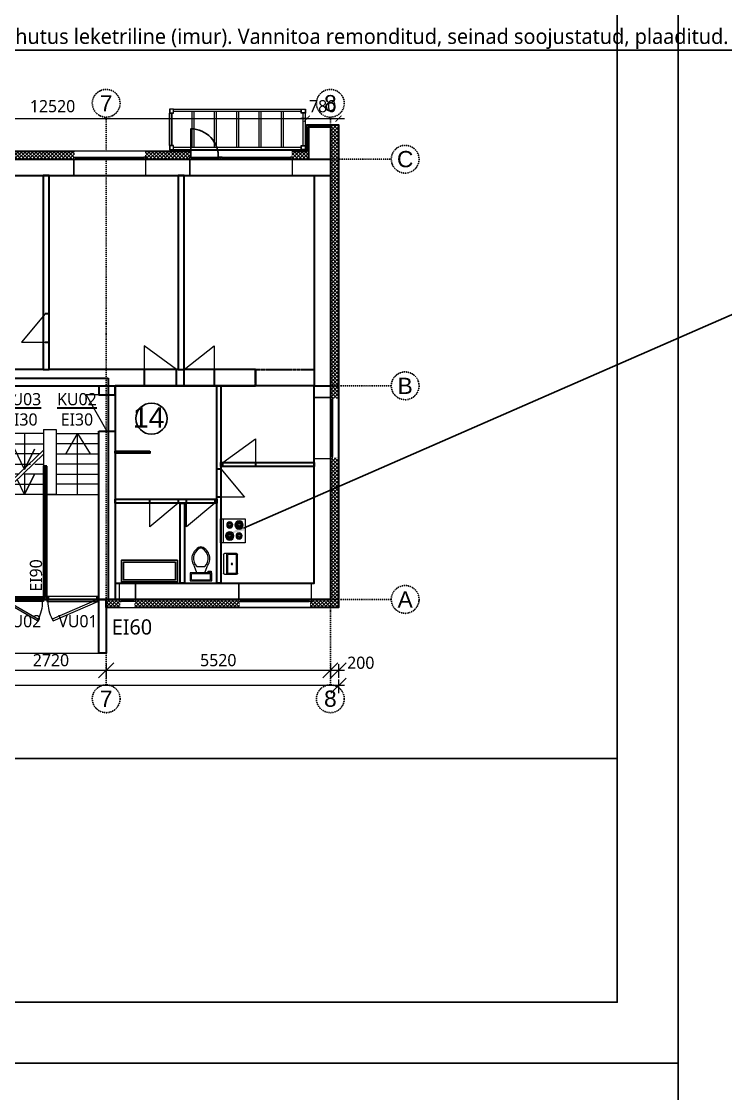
# Model space of a CAD drawing. Header units: millimetres. Extents: x 720925 to 840725318, y 793496 to 1061196.
# Drawn here: x 830753 to 848090, y 1015896 to 1042295 of the extents above; entities that cross this region are included whole.
import ezdxf
from ezdxf import colors
from ezdxf.entities.mleader import LeaderData, LeaderLine
from ezdxf.math import Vec2, Vec3

# ---------------------------------------------------------------- set-up
doc = ezdxf.new("R2010")
doc.units = ezdxf.units.MM
doc.header["$PDMODE"] = 2
doc.header["$PDSIZE"] = 5
for name, pattern in [('CENTER', [50.8, 31.75, -6.35, 6.35, -6.35]), ('DASHDOTX2', [50.8, 25.4, -12.7, 0, -12.7]), ('DASHED', [19.05, 12.7, -6.35])]:
    doc.linetypes.add(name, pattern=pattern)
for name, color, linetype, lineweight in [('!ESP_Avatäited plaanil', 7, 'Continuous', 5), ('!ESP_EI60 tuletõkkesektsioon', 1, 'DASHED', 30), ('!ESP_EI90 tuletõkkesektsiooon', 6, 'DASHED', 30), ('!ESP_Fassaad', 7, 'Continuous', 9), ('!ESP_Konstruktsioon lõikes', 7, 'Continuous', 30), ('!ESP_Mineraalvill', 1, 'Continuous', 9), ('!ESP_Mõõt', 252, 'Continuous', 5), ('AVATÄITED PLAANIDEL', 30, 'Continuous', 9), ('Katus', 36, 'Continuous', 5), ('Sisustus', 252, 'Continuous', 0)]:
    doc.layers.add(name, color=color, linetype=linetype, lineweight=lineweight)
doc.layers.add('!ESP_no_print', color=252, linetype='Continuous', plot=False)
for name, color, linetype in [('!ESP_Santehnikajamööbel', 252, 'Continuous'), ('!ESP_Tekst', 7, 'Continuous'), ('!ESP_Teljed', 30, 'DASHDOTX2'), ('Sein', 7, 'Continuous')]:
    doc.layers.add(name, color=color, linetype=linetype)
doc.styles.add('Annotative', font='malgunsl.ttf', dxfattribs={"height": 2})
doc.styles.add('Arial', font='arial.ttf')
doc.styles.get("Standard").update_dxf_attribs({"font": 'arial.ttf', "height": 2})
doc.dimstyles.new('Annotative', dxfattribs={"dimtxt": 2, "dimasz": 2.5, "dimexe": 1.25, "dimexo": 0.625, "dimtad": 1, "dimdec": 0, "dimrnd": 5, "dimtxsty": 'Annotative', "dimblk": 'OBLIQUE', "dimcen": 0, "dimdle": 1, "dimadec": 0, "dimazin": 0, "dimtfac": 1, "dimtdec": 0, "dimtmove": 0, "dimatfit": 3, "dimfxl": 1, "dimfxlon": 1, "dimarcsym": 1})
doc.dimstyles.new('ESP', dxfattribs={"dimtxt": 2.5, "dimasz": 1, "dimexe": 0.18, "dimexo": 0.0625, "dimgap": 1, "dimtad": 1, "dimdec": 0, "dimzin": 0, "dimdsep": 46, "dimtxsty": 'Annotative', "dimblk": 'ARCHTICK', "dimcen": -2.5, "dimse1": 1, "dimse2": 1, "dimclrd": 256, "dimclre": 135, "dimclrt": 256, "dimadec": 0, "dimazin": 0, "dimtfac": 1, "dimtdec": 0, "dimtix": 1, "dimtmove": 0, "dimatfit": 3, "dimldrblk": 'mootjoon', "dimfxl": 3, "dimfxlon": 1, "dimtfillclr": 2, "dimtolj": 1, "dimtzin": 0, "dimlwd": -1, "dimlwe": 15, "dimarcsym": 1})

# ---------------------------------------------------------------- blocks, each defined once
blk = doc.blocks.new('_Oblique')
at = {"color": 0, "linetype": 'ByBlock', "lineweight": -2}
blk.add_line((-0.5, -0.5), (0.5, 0.5), dxfattribs=at)
blk = doc.blocks.new('*D131')
at = {"layer": '!ESP_Mõõt', "color": 0, "lineweight": -2, "transparency": 16777216}
for p, q in [((31610, -12585), (34630, -12585)), ((31760, -12435), (31760, -12773)), ((34480, -12435), (34480, -12773))]:
    blk.add_line(p, q, dxfattribs=at)
at = {"layer": 'Defpoints', "color": 0, "lineweight": 0, "transparency": 16777216}
for p in [(31760, -11878), (34480, -11787), (34480, -12585)]:
    blk.add_point(p, dxfattribs=at)
at = {"layer": '!ESP_Mõõt', "color": 0, "lineweight": -2, "transparency": 16777216, "xscale": 375, "yscale": 375, "zscale": 375, "rotation": 180}
blk.add_blockref('_Oblique', (31760, -12585), dxfattribs=at)
at = {"layer": '!ESP_Mõõt', "color": 0, "lineweight": -2, "transparency": 16777216, "xscale": 375, "yscale": 375, "zscale": 375}
blk.add_blockref('_Oblique', (34480, -12585), dxfattribs=at)
at = {"layer": '!ESP_Mõõt', "color": 0, "lineweight": 0, "transparency": 16777216, "insert": (33120, -12336), "char_height": 300, "attachment_point": 5, "style": 'Annotative'}
blk.add_mtext('2720', dxfattribs=at)
blk = doc.blocks.new('*D132')
at = {"layer": '!ESP_Mõõt', "color": 0, "lineweight": -2, "transparency": 16777216}
for p, q in [((34330, -12585), (40150, -12585)), ((34480, -12435), (34480, -12773)), ((40000, -12435), (40000, -12773))]:
    blk.add_line(p, q, dxfattribs=at)
at = {"layer": 'Defpoints', "color": 0, "lineweight": 0, "transparency": 16777216}
for p in [(34480, -11787), (40000, -12023), (40000, -12585)]:
    blk.add_point(p, dxfattribs=at)
at = {"layer": '!ESP_Mõõt', "color": 0, "lineweight": -2, "transparency": 16777216, "xscale": 375, "yscale": 375, "zscale": 375, "rotation": 180}
blk.add_blockref('_Oblique', (34480, -12585), dxfattribs=at)
at = {"layer": '!ESP_Mõõt', "color": 0, "lineweight": -2, "transparency": 16777216, "xscale": 375, "yscale": 375, "zscale": 375}
blk.add_blockref('_Oblique', (40000, -12585), dxfattribs=at)
at = {"layer": '!ESP_Mõõt', "color": 0, "lineweight": 0, "transparency": 16777216, "insert": (37240, -12336), "char_height": 300, "attachment_point": 5, "style": 'Annotative'}
blk.add_mtext('5520', dxfattribs=at)
blk = doc.blocks.new('*D138')
at = {"layer": '!ESP_Mõõt', "color": 0, "lineweight": -2, "transparency": 16777216}
for p, q in [((-200, -12812), (-200, -13150)), ((40200, -12812), (40200, -13150)), ((40350, -12962), (-350, -12962))]:
    blk.add_line(p, q, dxfattribs=at)
at = {"layer": 'Defpoints', "color": 0, "lineweight": 0, "transparency": 16777216}
for p in [(-200, -11040), (40200, -11040), (-200, -12962)]:
    blk.add_point(p, dxfattribs=at)
at = {"layer": '!ESP_Mõõt', "color": 0, "lineweight": -2, "transparency": 16777216, "xscale": 375, "yscale": 375, "zscale": 375, "rotation": 180}
blk.add_blockref('_Oblique', (-200, -12962), dxfattribs=at)
at = {"layer": '!ESP_Mõõt', "color": 0, "lineweight": -2, "transparency": 16777216, "xscale": 375, "yscale": 375, "zscale": 375}
blk.add_blockref('_Oblique', (40200, -12962), dxfattribs=at)
at = {"layer": '!ESP_Mõõt', "color": 0, "lineweight": 0, "transparency": 16777216, "insert": (20000, -12713), "char_height": 300, "attachment_point": 5, "style": 'Annotative'}
blk.add_mtext('40400', dxfattribs=at)
blk = doc.blocks.new('*D140')
at = {"layer": '!ESP_Mõõt', "color": 0, "lineweight": -2, "transparency": 16777216}
for p, q in [((39850, -12585), (40350, -12585)), ((40000, -12435), (40000, -12773)), ((40200, -12435), (40200, -12773))]:
    blk.add_line(p, q, dxfattribs=at)
at = {"layer": 'Defpoints', "color": 0, "lineweight": 0, "transparency": 16777216}
for p in [(40200, -11040), (40000, -12023), (40200, -12585)]:
    blk.add_point(p, dxfattribs=at)
at = {"layer": '!ESP_Mõõt', "color": 0, "lineweight": -2, "transparency": 16777216, "xscale": 375, "yscale": 375, "zscale": 375, "rotation": 180}
blk.add_blockref('_Oblique', (40000, -12585), dxfattribs=at)
at = {"layer": '!ESP_Mõõt', "color": 0, "lineweight": -2, "transparency": 16777216, "xscale": 375, "yscale": 375, "zscale": 375}
blk.add_blockref('_Oblique', (40200, -12585), dxfattribs=at)
at = {"layer": '!ESP_Mõõt', "color": 0, "lineweight": 0, "transparency": 16777216, "insert": (40749, -12400), "char_height": 300, "attachment_point": 5, "style": 'Annotative'}
blk.add_mtext('200', dxfattribs=at)
blk = doc.blocks.new('A$Cda3fadbc')
at = {"layer": 'AVATÄITED PLAANIDEL'}
h = blk.add_hatch(dxfattribs=at)
h.set_pattern_fill('ANSI38', color=256, scale=50, angle=90)
h.set_pattern_definition([(135, (-325662.964, -884582.657), (-4.419417382, -4.419417382), []), (225, (-325662.964, -884582.657), (-4.419417382, -13.258252147), [15.625, -9.375])])
h.paths.add_polyline_path([(50, 0), (50, -70), (25, -70), (25, -120), (0, -120), (0, 0)])
h = blk.add_hatch(dxfattribs=at)
h.set_pattern_fill('ANSI38', color=256, scale=50, angle=90)
h.set_pattern_definition([(135, (-326162.964, -884582.657), (-4.419417382, -4.419417382), []), (225, (-326162.964, -884582.657), (-4.419417382, -13.258252147), [15.625, -9.375])])
h.paths.add_polyline_path([(950, 0), (950, -70), (975, -70), (975, -120), (1000, -120), (1000, 0)])
for points in [[(0, 0), (0, -120), (25, -120), (25, -70), (50, -70), (50, 0)], [(1000, 0), (1000, -120), (975, -120), (975, -70), (950, -70), (950, 0)], [(848, -595), (25, -120), (50, -77), (873, -552)]]:
    blk.add_lwpolyline(points, close=True, dxfattribs=at)
blk.add_lwpolyline([(25, -120), (0, -120), (0, 0), (1000, 0), (1000, -120), (125, -120)], dxfattribs=at)
blk.add_arc((1, -117), 974, 333.5082, 359.8127, dxfattribs=at)
blk = doc.blocks.new('A$C03a3b800')
at = {"layer": 'AVATÄITED PLAANIDEL'}
h = blk.add_hatch(dxfattribs=at)
h.set_pattern_fill('ANSI38', color=256, scale=50, angle=90)
h.set_pattern_definition([(135, (442933.799, 143539.7076), (-4.41941738, -4.41941738), []), (225, (442933.799, 143539.7076), (-4.41941738, -13.25825215), [15.625, -9.375])])
h.paths.add_polyline_path([(-1230, 0), (-1230, -70), (-1255, -70), (-1255, -120), (-1280, -120), (-1280, 0)])
h = blk.add_hatch(dxfattribs=at)
h.set_pattern_fill('ANSI38', color=256, scale=50, angle=90)
h.set_pattern_definition([(135, (443313.799, 143539.7076), (-4.41941738, -4.41941738), []), (225, (443313.799, 143539.7076), (-4.41941738, -13.25825215), [15.625, -9.375])])
h.paths.add_polyline_path([(-50, 0), (-50, -70), (-25, -70), (-25, -120), (0, -120), (0, 0)])
for points in [[(-1280, 0), (-1280, -120), (-1255, -120), (-1255, -70), (-1230, -70), (-1230, 0)], [(0, 0), (0, -120), (-25, -120), (-25, -70), (-50, -70), (-50, 0)], [(-1128, -595), (-25, -120), (-50, -77), (-1153, -552)]]:
    blk.add_lwpolyline(points, close=True, dxfattribs=at)
blk.add_lwpolyline([(-25, -120), (0, -120), (0, 0), (-1280, 0), (-1280, -120), (-25, -120)], dxfattribs=at)
blk.add_arc((-281, -117), 974, 180.1873, 206.4918, dxfattribs=at)
blk = doc.blocks.new('A$C05623e7b')
at = {"layer": '!ESP_Avatäited plaanil'}
for points in [[(-1380, -620), (-870, -620), (-1380, -1520)], [(1380, -620), (870, -620), (1380, -1520)]]:
    blk.add_lwpolyline(points, dxfattribs=at)
at = {"layer": '!ESP_EI90 tuletõkkesektsiooon'}
for points in [[(-190, -5610), (-140, -5610), (-140, -2381)], [(-190, -5610), (-1390, -5610)]]:
    blk.add_lwpolyline(points, dxfattribs=at)
at = {"layer": '!ESP_Konstruktsioon lõikes'}
for points in [[(-1580, -400), (-1580, -400), (-1580, -620), (-1180, -620), (-1180, -400), (1180, -400), (1180, -620), (1580, -620), (1580, -400)], [(-1180, -5660), (-1180, -6985), (-1360, -6985), (-1360, -5660)], [(1360, -5660), (1360, -6985), (1180, -6985), (1180, -5660)]]:
    blk.add_lwpolyline(points, dxfattribs=at)
for points in [[(-1580, -1520), (-1180, -1520), (-1180, -5660), (-1580, -5660)], [(1180, -1520), (1580, -1520), (1580, -5660), (1180, -5660)], [(-100, -2381), (-180, -2381), (-180, -5660), (-100, -5660)]]:
    blk.add_lwpolyline(points, close=True, dxfattribs=at)
blk.add_line((-180, -3075), (130, -3075))
at = {"lineweight": 0}
for points in [[(-180, -1575), (-1180, -1575), (-1180, -1825), (-180, -1825)], [(-655, -1575), (-655, -2461), (-401, -1961), (-655, -2461), (-887, -1961)], [(-180, -1475), (-180, -3075)], [(-180, -1475), (130, -1475)], [(130, -1475), (130, -3075)], [(130, -1575), (1180, -1575)], [(655, -3075), (655, -1575), (369, -2075), (655, -1575), (969, -2075)], [(130, -2075), (1180, -2075), (1180, -1825), (130, -1825)], [(-1180, -2939), (-180, -1984)], [(-280, -2075), (-1180, -2075), (-1180, -2325), (-505, -2325)], [(-1180, -3039), (-180, -2084)], [(-395, -2325), (-180, -2325)], [(130, -2575), (1180, -2575), (1180, -2325), (130, -2325)], [(-780, -2575), (-1180, -2575)], [(-401, -2575), (-655, -3075), (-823, -2714)], [(-180, -2575), (-670, -2575)], [(-655, -2561), (-655, -3075), (-401, -2575)], [(-945, -2825), (-180, -2825)], [(130, -3075), (1180, -3075), (1180, -2825), (130, -2825)], [(-780, -3075), (-1180, -3075)], [(-180, -3075), (-780, -3075)], [(-1180, -5660), (-1360, -5660), (-1360, -6985), (1360, -6985), (1360, -5660), (1180, -5660)]]:
    blk.add_lwpolyline(points, dxfattribs=at)
at = {"layer": 'Katus'}
blk.add_lwpolyline([(-1360, -6985), (-1180, -6985)], dxfattribs=at)
at = {"lineweight": 0}
for name, p in [('A$Cda3fadbc', (-1180, -5590)), ('A$C03a3b800', (1180, -5590))]:
    blk.add_blockref(name, p, dxfattribs=at)
at = {"layer": '!ESP_EI60 tuletõkkesektsioon', "char_height": 300, "width": 644.01, "attachment_point": 1, "style": 'Annotative'}
for s, insert in [('\\pxqc;{\\LKU03\\P}EI30', (-1049, -578)), ('\\pxqc;{\\LKU02\\P}EI30', (318, -578))]:
    blk.add_mtext(s, dxfattribs=dict(at, insert=insert))
at = {"layer": '!ESP_Tekst', "color": 6, "insert": (-367, -5069), "char_height": 300, "width": 1403.37, "attachment_point": 5, "rotation": 90, "style": 'Annotative'}
blk.add_mtext('\\pxqc;EI90', dxfattribs=at)
at = {"layer": '!ESP_Tekst', "char_height": 300, "width": 1403.37, "attachment_point": 5, "style": 'Annotative'}
for s, insert in [('VU02', (-722, -6196)), ('\\pxqc;VU01', (665, -6196))]:
    blk.add_mtext(s, dxfattribs=dict(at, insert=insert))
blk = doc.blocks.new('Toilet - top')
at = {"layer": '!ESP_Santehnikajamööbel', "lineweight": 0}
for p, q in [((-10, -8.5), (-8, -8.5)), ((-10, -9.5), (-10, -8.5)), ((-7, -9.5), (-10, -9.5)), ((-8, -8.5), (-8, -8)), ((-7, -8), (-7, -9.5)), ((-4, -8), (-6, -14)), ((4, -8), (6, -14)), ((9.5, -6), (9.5, -2)), ((4, -14), (-4, -14))]:
    blk.add_line(p, q, dxfattribs=at)
blk.add_lwpolyline([(10.5, -8), (10.5, 0), (-10.5, 0), (-10.5, -8)], close=True, dxfattribs=at)
for points in [[(-9.5, -2), (-9.5, -6)], [(8.5, -1), (-8.5, -1)], [(-8.5, -7), (8.5, -7)]]:
    blk.add_lwpolyline(points, dxfattribs=at)
for centre, radius, start, end in [((-8.6, -1.9), 0.884, 81.8699, 188.1301), ((-8.6, -6.1), 0.884, 171.8699, 278.1301), ((8.6, -1.9), 0.884, 351.8699, 98.1301), ((8.6, -6.1), 0.884, 261.8699, 8.1301), ((3.5, -21.6), 12.2, 141.4691, 247.9714), ((4.2, -21.8), 11.3, 136.3677, 238.9468), ((-3.5, -21.6), 12.2, 292.0284, 38.5307), ((-4.2, -21.8), 11.3, 301.053, 43.6321), ((0, -27.9), 4, 245.7318, 294.2682), ((0, -29), 4, 254.8605, 285.1395)]:
    blk.add_arc(centre, radius, start, end, dxfattribs=at)
blk = doc.blocks.new('A$Cc606a28b')
for points in [[(-1382, 535), (0, 535), (0, 0), (-1382, 0)], [(-1332, 485), (-50, 485), (-50, 50), (-1332, 50)]]:
    blk.add_lwpolyline(points, close=True)
blk = doc.blocks.new('Sink-single - 30 in top')
at = {"layer": '!ESP_Santehnikajamööbel', "lineweight": 0}
blk.add_line((-15, -3.999996), (15, -3.999996), dxfattribs=at)
for points in [[(-13.5, 0), (13.5, 0)], [(-15, -18.499996), (-15, -1.5)], [(-13.5, -17.499996), (-13.5, -6.499996)], [(-12.5, -5.499996), (12.5, -5.499996)], [(13.5, -6.499996), (13.5, -17.499996)], [(15, -1.5), (15, -18.499996)], [(13.5, -19.999996), (-13.5, -19.999996)], [(12.5, -18.499996), (-12.5, -18.499996)]]:
    blk.add_lwpolyline(points, dxfattribs=at)
for radius in [1, 0.5]:
    blk.add_circle((0, -11.999996), radius, dxfattribs=at)
for centre, radius, start, end in [((-13.5, -1.5), 1.5, 90, 180), ((-12.5, -6.499996), 1, 90, 180), ((12.5, -6.499996), 1, 0, 90), ((13.5, -1.5), 1.5, 0, 90), ((-13.5, -18.499996), 1.5, 180, 270), ((-12.5, -17.499996), 1, 180, 270), ((12.5, -17.499996), 1, 270, 0), ((13.5, -18.499996), 1.5, 270, 0)]:
    blk.add_arc(centre, radius, start, end, dxfattribs=at)
blk = doc.blocks.new('plt')
at = {"lineweight": 0}
blk.add_line((-89740, 177104), (-89740, 177695), dxfattribs=at)
blk.add_lwpolyline([(-90273, 177104), (-89663, 177104), (-89663, 177695), (-90273, 177695)], close=True, dxfattribs=at)
for centre, radius in [((-90121, 177543), 102), ((-90121, 177543), 76.2), ((-90121, 177543), 50.8), ((-90121, 177543), 25.4), ((-89892, 177543), 76.2), ((-89892, 177543), 50.8), ((-89892, 177543), 25.4), ((-90121, 177273), 76.2), ((-90121, 177273), 50.8), ((-90121, 177273), 25.4), ((-89892, 177273), 102), ((-89892, 177273), 76.2), ((-89892, 177273), 50.8), ((-89892, 177273), 25.4)]:
    blk.add_circle(centre, radius, dxfattribs=at)
blk = doc.blocks.new('A$Cb20d89c2')
at = {"lineweight": 0}
blk.add_blockref('A$Cc606a28b', (-89, 84), dxfattribs=at)
at = {"layer": 'Sisustus'}
blk.add_blockref('plt', (87133, -176055), dxfattribs=at)
for name, p, xscale, yscale, zscale, rotation in [('Toilet - top', (-2046, 109), -25.39999999999418, 25.39999999999418, 25.4, 180), ('Sink-single - 30 in top', (-2606, 530), 17.14500000000407, 17.14500000000407, 17.14500000000407, 270)]:
    blk.add_blockref(name, p, dxfattribs=dict(at, xscale=xscale, yscale=yscale, zscale=zscale, rotation=rotation))
blk = doc.blocks.new('A$C7043d8c8')
at = {"layer": '!ESP_Avatäited plaanil'}
blk.add_lwpolyline([(0, 0), (-800, 583), (-800, -28)], dxfattribs=at)
at = {"layer": '!ESP_Konstruktsioon lõikes'}
blk.add_lwpolyline([(-800, 0), (-800, -400), (0, -400), (0, 0)], dxfattribs=at)
blk = doc.blocks.new('A$Cef77760f')
at = {"layer": '!ESP_Teljed'}
for points in [[(-5520, -2104), (-5520, 11875)], [(0, -2104), (0, 11875)], [(-41867, 10840), (1500, 10840)], [(1500, 5260), (-41867, 5260)], [(1500, 0), (-41867, 0)]]:
    blk.add_lwpolyline(points, dxfattribs=at)
for centre in [(-5520, 12217), (0, 12217), (1842, 10840), (1842, 5260), (1842, 0), (-5520, -2446), (0, -2446)]:
    blk.add_circle(centre, 342, dxfattribs=at)
at = {"layer": '!ESP_Teljed', "char_height": 400, "width": 684.66, "attachment_point": 5, "style": 'Arial'}
for s, insert in [('7', (-5520, 12217)), ('8', (0, 12217)), ('C', (1842, 10840)), ('B', (1842, 5260)), ('A', (1842, 0)), ('7', (-5520, -2446)), ('8', (0, -2446))]:
    blk.add_mtext(s, dxfattribs=dict(at, insert=insert))
blk = doc.blocks.new('A$C3a8d00b1')
blk.add_wipeout([(0, -320), (400, -320), (400, -370), (375, -370), (375, -520), (25, -520), (25, -370), (0, -370)])
at = {"layer": '!ESP_Avatäited plaanil'}
for points in [[(0, 80), (0, -320), (0, -370), (50, -370), (50, -320), (0, -320), (400, -320), (400, 80), (400, -320), (400, -370), (350, -370), (350, -320), (350, -370), (50, -370), (50, -345), (350, -345)], [(25, -520), (375, -520)]]:
    blk.add_lwpolyline(points, dxfattribs=at)
blk = doc.blocks.new('A$Cbc4ac388')
blk.add_wipeout([(-200, -750), (-200, 750), (-150, 750), (-150, 725), (0, 725), (0, -725), (-150, -725), (-150, -750)])
at = {"layer": '!ESP_Avatäited plaanil'}
for points in [[(-600, -750), (-200, -750), (-150, -750), (-150, -700), (-200, -700), (-200, -750), (-200, 750), (-600, 750), (-200, 750), (-150, 750), (-150, 700), (-200, 700), (-150, 700), (-150, -700), (-175, -700), (-175, 700)], [(0, -725), (0, 725)]]:
    blk.add_lwpolyline(points, dxfattribs=at)
blk = doc.blocks.new('A$C101496a2')
blk.add_wipeout([(-1780, -320), (0, -320), (0, -370), (-25, -370), (-25, -520), (-1755, -520), (-1755, -370), (-1780, -370)])
at = {"layer": '!ESP_Avatäited plaanil'}
for points in [[(-1780, 80), (-1780, -320), (-1780, -370), (-1730, -370), (-1730, -320), (-1780, -320), (0, -320), (0, 80), (0, -320), (0, -370), (-50, -370), (-50, -320), (-50, -370), (-1730, -370), (-1730, -345), (-50, -345)], [(-1755, -520), (-25, -520)]]:
    blk.add_lwpolyline(points, dxfattribs=at)
blk = doc.blocks.new('A$C79e321d3')
blk.add_wipeout([(2530, 0), (0, 0), (0, 50), (25, 50), (25, 200), (2505, 200), (2505, 50), (2530, 50)])
at = {"layer": '!ESP_Avatäited plaanil'}
for points in [[(2530, -400), (2530, 0), (2530, 50), (2480, 50), (2480, 0), (2530, 0), (0, 0), (0, -400), (0, 0), (0, 50), (50, 50), (50, 0), (50, 50), (2480, 50), (2480, 25), (800, 25)], [(700, 25), (50, 25)]]:
    blk.add_lwpolyline(points, dxfattribs=at)
blk.add_lwpolyline([(25, 50), (25, 750, -0.429169), (700, 25), (50, 25)], format="xyb")
for points in [[(700, 0), (750, 0), (750, 50), (700, 50)], [(750, 0), (800, 0), (800, 50), (750, 50)]]:
    blk.add_lwpolyline(points, close=True)
blk = doc.blocks.new('A$Cfe1c92e5')
at = {"lineweight": 0}
for name, p in [('A$C79e321d3', (36540, 0)), ('A$Cbc4ac388', (40200, -6620)), ('A$C3a8d00b1', (34800, -10520))]:
    blk.add_blockref(name, p, dxfattribs=at)
at = {"lineweight": 0, "rotation": 180}
blk.add_blockref('A$C101496a2', (33680, -320), dxfattribs=at)
at = {"lineweight": 0, "xscale": -1}
blk.add_blockref('A$C101496a2', (37745, -10520), dxfattribs=at)
blk = doc.blocks.new('_ArchTick')
at = {"color": 0, "linetype": 'ByBlock', "const_width": 0.15}
blk.add_lwpolyline([(-0.5, -0.5), (0.5, 0.5)], dxfattribs=at)
blk = doc.blocks.new('*D220')
at = {"layer": '!ESP_Mõõt', "linetype": 'Continuous', "transparency": 16777216}
blk.add_line((825259, 1039901), (837779, 1039901), dxfattribs=at)
at = {"layer": 'Defpoints', "color": 0, "lineweight": 0, "transparency": 16777216}
for p in [(837779, 1039901), (825259, 1039752), (837779, 1039752)]:
    blk.add_point(p, dxfattribs=at)
at = {"layer": '!ESP_Mõõt', "transparency": 16777216, "xscale": 150, "yscale": 150, "zscale": 150, "rotation": 180}
blk.add_blockref('_ArchTick', (825259, 1039901), dxfattribs=at)
at = {"layer": '!ESP_Mõõt', "transparency": 16777216, "xscale": 150, "yscale": 150, "zscale": 150}
blk.add_blockref('_ArchTick', (837779, 1039901), dxfattribs=at)
at = {"layer": '!ESP_Mõõt', "lineweight": 0, "transparency": 16777216, "insert": (831519, 1040207), "char_height": 300, "attachment_point": 5, "style": 'Annotative'}
blk.add_mtext('\\A1;12520', dxfattribs=at)
blk = doc.blocks.new('mootjoon')
for points in [[(-1, -1), (1, 1)], [(-1, 0), (1, 0)], [(0, -1), (0, 1)]]:
    blk.add_lwpolyline(points)
blk = doc.blocks.new('*D221')
at = {"layer": '!ESP_Mõõt', "linetype": 'Continuous', "transparency": 16777216}
for p, q in [((837779, 1039901), (837629, 1039901)), ((837779, 1039901), (838559, 1039901)), ((838559, 1039901), (838709, 1039901))]:
    blk.add_line(p, q, dxfattribs=at)
at = {"layer": 'Defpoints', "color": 0, "lineweight": 0, "transparency": 16777216}
for p in [(838559, 1039901), (837779, 1039752), (838559, 1039752)]:
    blk.add_point(p, dxfattribs=at)
at = {"layer": '!ESP_Mõõt', "transparency": 16777216, "xscale": 150, "yscale": 150, "zscale": 150}
blk.add_blockref('_ArchTick', (837779, 1039901), dxfattribs=at)
at = {"layer": '!ESP_Mõõt', "transparency": 16777216, "xscale": 150, "yscale": 150, "zscale": 150, "rotation": 180}
blk.add_blockref('_ArchTick', (838559, 1039901), dxfattribs=at)
at = {"layer": '!ESP_Mõõt', "lineweight": 0, "transparency": 16777216, "insert": (838169, 1040206), "char_height": 300, "attachment_point": 5, "style": 'Annotative'}
blk.add_mtext('\\A1;780', dxfattribs=at)
blk = doc.blocks.new('A$C9a407918')
at = {"layer": '!ESP_Fassaad', "color": 8}
for points in [[(-3345, -100), (-3245, -100), (-3245, 0), (-3345, 0)], [(-100, 0), (-3245, 0), (-3245, -60), (-100, -60)], [(0, -100), (-100, -100), (-100, 0), (0, 0)], [(-3285, -900), (-3345, -900), (-3345, -100), (-3285, -100)], [(-3340, -95), (-3250, -95), (-3250, -5), (-3340, -5)], [(-2750, -940), (-2810, -940), (-2810, -60), (-2750, -60)], [(-2200, -940), (-2260, -940), (-2260, -60), (-2200, -60)], [(-1650, -940), (-1710, -940), (-1710, -60), (-1650, -60)], [(-1100, -940), (-1160, -940), (-1160, -60), (-1100, -60)], [(-550, -940), (-610, -940), (-610, -60), (-550, -60)], [(-5, -95), (-95, -95), (-95, -5), (-5, -5)], [(-60, -100), (0, -100), (0, -900), (-60, -900)], [(-60, -900), (0, -900), (0, -100), (-60, -100)], [(-3345, -1000), (-3245, -1000), (-3245, -900), (-3345, -900)], [(-3340, -995), (-3250, -995), (-3250, -905), (-3340, -905)], [(-100, -940), (-3245, -940), (-3245, -1000), (-100, -1000)], [(0, -1000), (-100, -1000), (-100, -900), (0, -900)], [(-5, -995), (-95, -995), (-95, -905), (-5, -905)]]:
    blk.add_lwpolyline(points, close=True, dxfattribs=at)
blk = doc.blocks.new('A$C465a11ed')
at = {"layer": '!ESP_Avatäited plaanil'}
blk.add_lwpolyline([(0, 100), (-700, 683), (-700, 72)], dxfattribs=at)
at = {"layer": '!ESP_Konstruktsioon lõikes'}
blk.add_lwpolyline([(-700, 100), (-700, 0), (0, 0), (0, 100)], dxfattribs=at)
blk = doc.blocks.new('A$Cb56cea9a')
at = {"layer": '!ESP_Mõõt', "lineweight": 0}
for base, p1, p2, picture, middle in [((-200, -12962.2), (40200, -11040), (-200, -11040), '*D138', (20000, -12713.3)), ((34480.1, -12585.3), (31760.1, -11877.8), (34480.1, -11787.2), '*D131', (33120.1, -12336.3)), ((40000, -12585.3), (34480.1, -11787.2), (40000, -12022.7), '*D132', (37240, -12336.3))]:
    dim = blk.add_linear_dim(base=base, p1=p1, p2=p2, dimstyle='Annotative', dxfattribs=at)
    dim.commit()
    dim.dimension.update_dxf_attribs({"geometry": picture, "text_midpoint": middle})
dim = blk.add_linear_dim(base=(40200, -12585.3), p1=(40000, -12022.7), p2=(40200, -11040), dimstyle='Annotative', dxfattribs=at)
dim.commit()
dim.dimension.update_dxf_attribs({"geometry": '*D140', "text_midpoint": (40748.8, -12648.8), "dimtype": 128})

msp = doc.modelspace()

# ---------------------------------------------------------------- hatches: boundary and pattern name
at = {"layer": '!ESP_Mineraalvill'}
h = msp.add_hatch(dxfattribs=at)
h.set_pattern_fill('ANSI37', color=256, scale=20)
h.set_pattern_definition([(45, (703410.895, 1038986.05), (-44.90128, 44.90128), []), (135, (703410.895, 1038986.05), (-44.90128, -44.90128), [])])
h.paths.add_polyline_path([(838359, 1028062.4), (832839.1, 1028062.4), (832839.1, 1027862.4), (838559, 1027862.4), (838559, 1039102.4), (838559, 1039752.4), (837779, 1039752.4), (837779, 1039102.4), (825259, 1039102.4), (825259, 1039752.4), (824639, 1039752.4), (824639, 1039102.4), (812159, 1039102.4), (812159, 1039752.4), (811539, 1039752.4), (811539, 1039102.4), (798939, 1039102.4), (798939, 1039754.1), (798159, 1039754.1), (798159, 1027862.4), (803814, 1027862.4), (803814, 1028062.4), (798759, 1028062.4), (798359, 1028062.4), (798359, 1038902.4), (798359, 1039702.4), (798889, 1039702.4), (798889, 1038902.4), (801999, 1038902.4), (811589, 1038902.4), (811589, 1039702.4), (812109, 1039702.4), (812109, 1038902.4), (824689, 1038902.4), (824689, 1039702.4), (825209, 1039702.4), (825209, 1038902.4), (837829, 1038902.4), (837829, 1039702.4), (838359, 1039702.4), (838359, 1038902.4)])
h.paths.add_polyline_path([(816909, 1027862.4), (816909, 1028062.4), (806534, 1028062.4), (806534, 1027862.4)], flags=17)
h.paths.add_polyline_path([(830119.1, 1027862.4), (830119.1, 1028062.4), (819629, 1028062.4), (819629, 1027862.4)], flags=17)

# ---------------------------------------------------------------- linework, layer by layer
at = {"layer": '!ESP_Avatäited plaanil'}
for points in [[(831339, 1035098.8), (830756.1, 1034398.8), (831367.4, 1034398.8)], [(834759, 1033722.4), (835499, 1034305.3), (835499, 1033694)], [(835714, 1031432.4), (836514, 1032015.3), (836514, 1031404)], [(835664, 1031282.4), (836247, 1030582.4), (835635.6, 1030582.4)]]:
    msp.add_lwpolyline(points, dxfattribs=at)
at = {"layer": '!ESP_EI60 tuletõkkesektsioon', "linetype": 'CENTER', "lineweight": 30, "ltscale": 0.1}
msp.add_lwpolyline([(828569, 1038902.4), (828569, 1033514.9), (832884.8, 1033514.9), (832884.8, 1028062.4)], dxfattribs=at)
at = {"layer": '!ESP_Konstruktsioon lõikes'}
for p, q in [((836514, 1033722.4), (836514, 1033322.4)), ((837959, 1033722.4), (837959, 1033322.4))]:
    msp.add_line(p, q, dxfattribs=at)
for points in [[(803814, 1028062.4), (803814, 1027862.4), (798159, 1027862.4), (798159, 1039754.1), (798939, 1039754.1), (798939, 1039102.4), (811539, 1039102.4), (811539, 1039752.4), (812159, 1039752.4), (812159, 1039102.4), (824639, 1039102.4), (824639, 1039752.4), (825259, 1039752.4), (825259, 1039102.4), (837779, 1039102.4), (837779, 1039752.4), (838559, 1039752.4), (838559, 1039102.4), (838559, 1027862.4), (832839.1, 1027862.4), (832839.1, 1028062.4)], [(837829, 1038902.4), (837829, 1039702.4), (838359, 1039702.4), (838359, 1038902.4)], [(798759, 1038902.4), (838359, 1038902.4)], [(798759, 1038502.4), (838359, 1038502.4)], [(836514, 1033722.4), (834759, 1033722.4), (834759, 1038502.4), (837959, 1038502.4), (837959, 1033722.4)], [(831339, 1034398.8), (831439, 1034398.8), (831439, 1035098.8), (831339, 1035098.8)], [(835499, 1033722.4), (835499, 1033322.4), (834759, 1033322.4), (834759, 1033722.4)], [(826754, 1033322.4), (836514, 1033322.4)], [(837959, 1033322.4), (838359, 1033322.4)], [(836514, 1031432.4), (836514, 1031332.4), (835714, 1031332.4), (835714, 1031432.4)], [(835664, 1030582.4), (835564, 1030582.4), (835564, 1031282.4), (835664, 1031282.4)], [(798759, 1028062.4), (838359, 1028062.4)]]:
    msp.add_lwpolyline(points, dxfattribs=at)
for points in [[(798359, 1038902.4), (838359, 1038902.4), (838359, 1028062.4), (798359, 1028062.4)], [(828669, 1038502.4), (831289, 1038502.4), (831289, 1033722.4), (828669, 1033722.4)], [(831439, 1038502.4), (831289, 1038502.4), (831289, 1033722.4), (831439, 1033722.4)], [(831439, 1038502.4), (834609, 1038502.4), (834609, 1033722.4), (831439, 1033722.4)], [(834759, 1038502.4), (834609, 1038502.4), (834609, 1033722.4), (834759, 1033722.4)], [(837959, 1033322.4), (833059.1, 1033322.4), (833059.1, 1028462.4), (837959, 1028462.4)], [(835564, 1033322.4), (835664, 1033322.4), (835664, 1028462.4), (835564, 1028462.4)], [(833914, 1031713.7), (833914, 1031663.7), (833059.1, 1031663.7), (833059.1, 1031713.7)], [(837959, 1031432.4), (837959, 1031332.4), (835664, 1031332.4), (835664, 1031432.4)], [(835564, 1030532.4), (835564, 1030432.4), (833059.1, 1030432.4), (833059.1, 1030532.4)], [(834664, 1030432.4), (834764, 1030432.4), (834764, 1028462.4), (834664, 1028462.4)]]:
    msp.add_lwpolyline(points, close=True, dxfattribs=at)
at = {"layer": '!ESP_Konstruktsioon lõikes', "linetype": 'DASHED', "ltscale": 0.1}
msp.add_lwpolyline([(837959, 1033322.4), (836514, 1033322.4), (836514, 1033722.4), (837959, 1033722.4)], close=True, dxfattribs=at)
at = {"layer": '!ESP_no_print'}
for points in [[(783925, 1061196), (846925, 1061196), (846925, 1016646), (783925, 1016646)], [(786925, 1059696), (845425, 1059696), (845425, 1018146), (786925, 1018146)], [(818425, 1024146), (818425, 1018146), (845425, 1018146), (845425, 1024146)], [(783925, 1016646), (846925, 1016646), (846925, 972096), (783925, 972096)]]:
    msp.add_lwpolyline(points, close=True, dxfattribs=at)
at = {"layer": 'Sein'}
msp.add_circle((833954.3, 1032514.6), 383.9, dxfattribs=at)

# ---------------------------------------------------------------- block references
at = {"lineweight": 0}
for name, p in [('A$Cef77760f', (838359, 1028062.4)), ('A$C7043d8c8', (834574, 1033722.4)), ('A$C05623e7b', (831479.1, 1033722.4))]:
    msp.add_blockref(name, p, dxfattribs=at)
at = {"lineweight": 0, "xscale": -1, "rotation": 180}
for p in [(834614, 1030532.4), (835514, 1030532.4)]:
    msp.add_blockref('A$C465a11ed', p, dxfattribs=at)
at = {"lineweight": 0, "xscale": -1}
msp.add_blockref('A$Cb20d89c2', (833124.1, 1028408.6), dxfattribs=at)

# ---------------------------------------------------------------- texts
at = {"layer": '!ESP_EI60 tuletõkkesektsioon', "insert": (832974.8, 1027192.2), "char_height": 375, "width": 33016.31, "attachment_point": 7, "style": 'Annotative'}
msp.add_mtext('EI60', dxfattribs=at)
at = {"layer": 'Sein', "insert": (834274.3, 1032795.6), "char_height": 500, "attachment_point": 3}
msp.add_mtext_dynamic_manual_height_columns('14', width=608.355, gutter_width=12.5, heights=[0], dxfattribs=at)

# ---------------------------------------------------------------- leaders
at = {"layer": '!ESP_Tekst'}
ml = msp.add_multileader_mtext('Standard', dxfattribs=at)
ml.set_content('{\\fMalgun Gothic Semilight|b0|i0|c0|p34;TINGMÄRGID:}', color=256, style='Annotative')
ml.set_leader_properties()
ml.build(insert=Vec2(0, 0))
ml.multileader.update_dxf_attribs({"leader_type": 0, "has_dogleg": 0, "text_left_attachment_type": 5, "text_right_attachment_type": 5, "dogleg_length": 0.36, "arrow_head_size": 0, "scale": 150})
ctx = ml.context
ctx.base_point, ctx.scale, ctx.char_height, ctx.arrow_head_size, ctx.landing_gap_size, ctx.plane_origin = Vec3(787862.4, 1027089.1), 150, 450, 0, 1.35, Vec3(790346.8, 1025369.3)
ctx.left_attachment, ctx.right_attachment = 5, 5
notes = []
notes.append((ctx, [(1, (1, 1, 0), (791692.5, 1027089.1), (-1, 0), 5.4, [(0, [(790695.4, 1025531.4)], 0, [])])]))
ctx.mtext.insert, ctx.mtext.width, ctx.mtext.flow_direction = Vec3(787863.7, 1027720.9), 168000.077, 5
ml = msp.add_multileader_mtext('Standard', dxfattribs=at)
ml.set_content('{\\fMalgun Gothic Semilight|b0|i0|c0|p34;MINERAALVILL}', color=256, style='Annotative')
ml.set_leader_properties()
ml.build(insert=Vec2(0, 0))
ml.multileader.update_dxf_attribs({"leader_type": 0, "has_dogleg": 0, "text_left_attachment_type": 5, "text_right_attachment_type": 5, "dogleg_length": 0.36, "arrow_head_size": 0, "scale": 150})
ctx = ml.context
ctx.base_point, ctx.scale, ctx.char_height, ctx.arrow_head_size, ctx.landing_gap_size, ctx.plane_origin = Vec3(790700.5, 1025587), 150, 450, 0, 1.35, Vec3(790346.8, 1025424.9)
ctx.left_attachment, ctx.right_attachment = 5, 5
notes.append((ctx, [(0, (1, 1, 0), (790695.1, 1025587), (1, 0), 5.4, [(0, [(790695.4, 1025587)], 0, [])])]))
ctx.mtext.insert, ctx.mtext.width, ctx.mtext.flow_direction = Vec3(790701.8, 1026127), 168000.077, 5
ml = msp.add_multileader_mtext('Standard', dxfattribs=at)
ml.set_content('VAHTPOLÜSTÜREEN EPS 120 PERIMEETER', color=256, style='Annotative')
ml.set_leader_properties()
ml.build(insert=Vec2(0, 0))
ml.multileader.update_dxf_attribs({"leader_type": 0, "has_dogleg": 0, "text_left_attachment_type": 5, "text_right_attachment_type": 5, "dogleg_length": 0.36, "arrow_head_size": 0, "scale": 150})
ctx = ml.context
ctx.base_point, ctx.scale, ctx.char_height, ctx.arrow_head_size, ctx.landing_gap_size, ctx.plane_origin = Vec3(790700.5, 1024387), 150, 450, 0, 1.35, Vec3(790346.8, 1024224.9)
ctx.left_attachment, ctx.right_attachment = 5, 5
notes.append((ctx, [(0, (1, 1, 0), (790695.1, 1024387), (1, 0), 5.4, [(0, [(790695.4, 1024387)], 0, [])])]))
ctx.mtext.insert, ctx.mtext.width, ctx.mtext.flow_direction = Vec3(790701.8, 1025019.3), 168000.077, 5
ml = msp.add_multileader_mtext('Standard', dxfattribs=at)
ml.set_content('{\\fMalgun Gothic Semilight|b0|i0|c0|p34;OLEMASOLEV KONSTRUKTSIOON}', color=256, style='Annotative')
ml.set_leader_properties()
ml.build(insert=Vec2(0, 0))
ml.multileader.update_dxf_attribs({"leader_type": 0, "has_dogleg": 0, "text_left_attachment_type": 5, "text_right_attachment_type": 5, "dogleg_length": 0.36, "arrow_head_size": 0, "scale": 150})
ctx = ml.context
ctx.base_point, ctx.scale, ctx.char_height, ctx.arrow_head_size, ctx.landing_gap_size, ctx.plane_origin = Vec3(790700.5, 1023187), 150, 450, 0, 1.35, Vec3(790346.8, 1023024.9)
ctx.left_attachment, ctx.right_attachment = 5, 5
notes.append((ctx, [(0, (1, 1, 0), (790695.1, 1023187), (1, 0), 5.4, [(0, [(790695.4, 1023187)], 0, [])])]))
ctx.mtext.insert, ctx.mtext.width, ctx.mtext.flow_direction = Vec3(790701.8, 1023734.6), 168000.077, 5
ml = msp.add_multileader_mtext('Standard', dxfattribs=at)
ml.set_content('{\\fMalgun Gothic Semilight|b0|i0|c0|p34;EI60 TULETÕKKESEKTSIOONI ERALDUSJOON}', color=256, style='Annotative')
ml.set_leader_properties()
ml.build(insert=Vec2(0, 0))
ml.multileader.update_dxf_attribs({"leader_type": 0, "has_dogleg": 0, "text_left_attachment_type": 5, "text_right_attachment_type": 5, "dogleg_length": 0.36, "arrow_head_size": 0, "scale": 150})
ctx = ml.context
ctx.base_point, ctx.scale, ctx.char_height, ctx.arrow_head_size, ctx.landing_gap_size, ctx.plane_origin = Vec3(805310.7, 1022528.7), 150, 450, 0, 1.35, Vec3(804957, 1022412.4)
ctx.left_attachment, ctx.right_attachment = 5, 5
notes.append((ctx, [(0, (1, 1, 0), (805305.3, 1022528.7), (1, 0), 5.4, [(0, [(805305.7, 1022574.4)], 0, [])])]))
ctx.mtext.insert, ctx.mtext.width, ctx.mtext.flow_direction = Vec3(805312.1, 1023177.9), 168000.077, 5
ml = msp.add_multileader_mtext('Standard', dxfattribs=at)
ml.set_content('PROJEKTEERITAV KONSTRUKTSIOON', color=256, style='Annotative')
ml.set_leader_properties()
ml.build(insert=Vec2(0, 0))
ml.multileader.update_dxf_attribs({"leader_type": 0, "has_dogleg": 0, "text_left_attachment_type": 5, "text_right_attachment_type": 5, "dogleg_length": 0.36, "arrow_head_size": 0, "scale": 150})
ctx = ml.context
ctx.base_point, ctx.scale, ctx.char_height, ctx.arrow_head_size, ctx.landing_gap_size, ctx.plane_origin = Vec3(790700.5, 1021987), 150, 450, 0, 1.35, Vec3(790346.8, 1021824.9)
ctx.left_attachment, ctx.right_attachment = 5, 5
notes.append((ctx, [(0, (1, 1, 0), (790695.1, 1021987), (1, 0), 5.4, [(0, [(790695.4, 1021987)], 0, [])])]))
ctx.mtext.insert, ctx.mtext.width, ctx.mtext.flow_direction = Vec3(790701.8, 1022534.6), 168000.077, 5
ml = msp.add_multileader_mtext('Standard', dxfattribs=at)
ml.set_content('{\\fMalgun Gothic Semilight|b0|i0|c0|p34;EI90 TULETÕKKESEKTSIOONI ERALDUSJOON}', color=256, style='Annotative')
ml.set_leader_properties()
ml.build(insert=Vec2(0, 0))
ml.multileader.update_dxf_attribs({"leader_type": 0, "has_dogleg": 0, "text_left_attachment_type": 5, "text_right_attachment_type": 5, "dogleg_length": 0.36, "arrow_head_size": 0, "scale": 150})
ctx = ml.context
ctx.base_point, ctx.scale, ctx.char_height, ctx.arrow_head_size, ctx.landing_gap_size, ctx.plane_origin = Vec3(805310.7, 1021328.7), 150, 450, 0, 1.35, Vec3(804957, 1021212.4)
ctx.left_attachment, ctx.right_attachment = 5, 5
notes.append((ctx, [(0, (1, 1, 0), (805305.3, 1021328.7), (1, 0), 5.4, [(0, [(805305.7, 1021374.4)], 0, [])])]))
ctx.mtext.insert, ctx.mtext.width, ctx.mtext.flow_direction = Vec3(805312.1, 1021977.9), 168000.077, 5
ml = msp.add_multileader_mtext('Standard', dxfattribs=at)
ml.set_content('{\\fMalgun Gothic Semilight|b0|i0|c0|p34;LAMMUTATAV KONSTRUKTSIOON}', color=256, style='Annotative')
ml.set_leader_properties()
ml.build(insert=Vec2(0, 0))
ml.multileader.update_dxf_attribs({"leader_type": 0, "has_dogleg": 0, "text_left_attachment_type": 5, "text_right_attachment_type": 5, "dogleg_length": 0.36, "arrow_head_size": 0, "scale": 150})
ctx = ml.context
ctx.base_point, ctx.scale, ctx.char_height, ctx.arrow_head_size, ctx.landing_gap_size, ctx.plane_origin = Vec3(790700.5, 1020787), 150, 450, 0, 1.35, Vec3(790346.8, 1020624.9)
ctx.left_attachment, ctx.right_attachment = 5, 5
notes.append((ctx, [(0, (1, 1, 0), (790695.1, 1020787), (1, 0), 5.4, [(0, [(790695.4, 1020787)], 0, [])])]))
ctx.mtext.insert, ctx.mtext.width, ctx.mtext.flow_direction = Vec3(790701.8, 1021334.6), 168000.077, 5
ml = msp.add_multileader_mtext('Standard', dxfattribs=at)
ml.set_content('{\\fMalgun Gothic Semilight|b0|i0|c0|p34;KORTERI NUMBER}', color=256, style='Annotative')
ml.set_leader_properties()
ml.build(insert=Vec2(0, 0))
ml.multileader.update_dxf_attribs({"leader_type": 0, "has_dogleg": 0, "text_left_attachment_type": 5, "text_right_attachment_type": 5, "dogleg_length": 0.36, "arrow_head_size": 0, "scale": 150})
ctx = ml.context
ctx.base_point, ctx.scale, ctx.char_height, ctx.arrow_head_size, ctx.landing_gap_size, ctx.plane_origin = Vec3(790725.5, 1019213.2), 150, 450, 0, 1.35, Vec3(790371.8, 1019096.9)
ctx.left_attachment, ctx.right_attachment = 5, 5
notes.append((ctx, [(0, (1, 1, 0), (790720.1, 1019213.2), (1, 0), 5.4, [(0, [(790720.4, 1019258.9)], 0, [])])]))
ctx.mtext.insert, ctx.mtext.width, ctx.mtext.flow_direction = Vec3(790726.8, 1019760.8), 168000.077, 5
for ctx, leaders in notes:
    for number, flags, end, landing, length, lines in leaders:
        leader = LeaderData()
        leader.index, (leader.has_last_leader_line, leader.has_dogleg_vector, leader.attachment_direction) = number, flags
        leader.last_leader_point, leader.dogleg_vector, leader.dogleg_length = Vec3(end), Vec3(landing), length
        for number, points, colour, breaks in lines:
            line = LeaderLine()
            line.index, line.vertices, line.color, line.breaks = number, Vec3.list(points), colors.encode_raw_color(colour), breaks
            leader.lines.append(line)
        ctx.leaders.append(leader)

# ---------------------------------------------------------------- next in the draw order: block references
at = {"lineweight": 0}
msp.add_blockref('A$Cfe1c92e5', (798359, 1038902.4), dxfattribs=at)

# ---------------------------------------------------------------- next in the draw order: block references
at = {"lineweight": 0, "xscale": -1}
msp.add_blockref('A$C9a407918', (834399, 1040137.4), dxfattribs=at)
at = {"lineweight": 0}
msp.add_blockref('A$Cb56cea9a', (798359, 1038902.4), dxfattribs=at)

# ---------------------------------------------------------------- next in the draw order: dimensions: what is measured, and where the dimension line sits
at = {"layer": '!ESP_Mõõt', "lineweight": 0}
for base, p1, p2, picture, middle in [((837779, 1039900.8), (825259, 1039752.4), (837779, 1039752.4), '*D220', (831519, 1040206.8)), ((838559, 1039900.8), (837779, 1039752.4), (838559, 1039752.4), '*D221', (838169, 1040206))]:
    dim = msp.add_linear_dim(base=base, p1=p1, p2=p2, dimstyle='ESP', dxfattribs=at)
    dim.commit()
    dim.dimension.update_dxf_attribs({"geometry": picture, "text_midpoint": middle})

# ---------------------------------------------------------------- next in the draw order: leaders
at = {"layer": '!ESP_no_print'}
ml = msp.add_multileader_mtext('Standard', dxfattribs=at)
ml.set_content('K.8 Vannitoas lagi tõstetud, õhutus leketriline (imur). Vannitoa remonditud, seinad soojustatud, plaaditud. Põrandaküte, dušš. Dušši ja pesumasina äravool eraldi pea kanal. torusse. ', color=256, style='Annotative')
ml.set_leader_properties(color=256)
ml.build(insert=Vec2(0, 0))
ml.multileader.update_dxf_attribs({"text_left_attachment_type": 5, "text_right_attachment_type": 5, "dogleg_length": 0.5, "arrow_head_size": 375, "scale": 150})
ctx = ml.context
ctx.base_point, ctx.scale, ctx.char_height, ctx.arrow_head_size, ctx.landing_gap_size, ctx.plane_origin = Vec3(823762.6, 1041589.1), 150, 375, 375, 150, Vec3(839521.4, 1038156.2)
ctx.left_attachment = 5
notes = []
notes.append((ctx, [(0, (1, 1, 0), (823687.6, 1041589.1), (1, 0), 75, [(0, [(821375.1, 1031580.1)], 0, [])])]))
ctx.mtext.insert, ctx.mtext.flow_direction = Vec3(823912.6, 1042116.3), 5
ml = msp.add_multileader_mtext('Standard', dxfattribs=at)
ml.set_content('K.14 -Gaasipliit asendatud elektripliidiga. Asendatud puuduv kuumavee süsteem  elektriboileritega.', color=256, style='Annotative')
ml.set_leader_properties(color=256)
ml.build(insert=Vec2(0, 0))
ml.multileader.update_dxf_attribs({"text_left_attachment_type": 5, "text_right_attachment_type": 5, "dogleg_length": 0.5, "arrow_head_size": 375, "scale": 150})
ctx = ml.context
ctx.base_point, ctx.scale, ctx.char_height, ctx.arrow_head_size, ctx.landing_gap_size, ctx.plane_origin = Vec3(851366.2, 1036406.9), 150, 375, 375, 150, Vec3(867125, 1032974)
ctx.left_attachment = 5
notes.append((ctx, [(0, (1, 1, 0), (851291.2, 1036406.9), (1, 0), 75, [(0, [(835872.6, 1029671.4)], 0, [])])]))
ctx.mtext.insert, ctx.mtext.flow_direction = Vec3(851516.2, 1036929.3), 5
for ctx, leaders in notes:
    for number, flags, end, landing, length, lines in leaders:
        leader = LeaderData()
        leader.index, (leader.has_last_leader_line, leader.has_dogleg_vector, leader.attachment_direction) = number, flags
        leader.last_leader_point, leader.dogleg_vector, leader.dogleg_length = Vec3(end), Vec3(landing), length
        for number, points, colour, breaks in lines:
            line = LeaderLine()
            line.index, line.vertices, line.color, line.breaks = number, Vec3.list(points), colors.encode_raw_color(colour), breaks
            leader.lines.append(line)
        ctx.leaders.append(leader)

doc.saveas('drawing.dxf')
